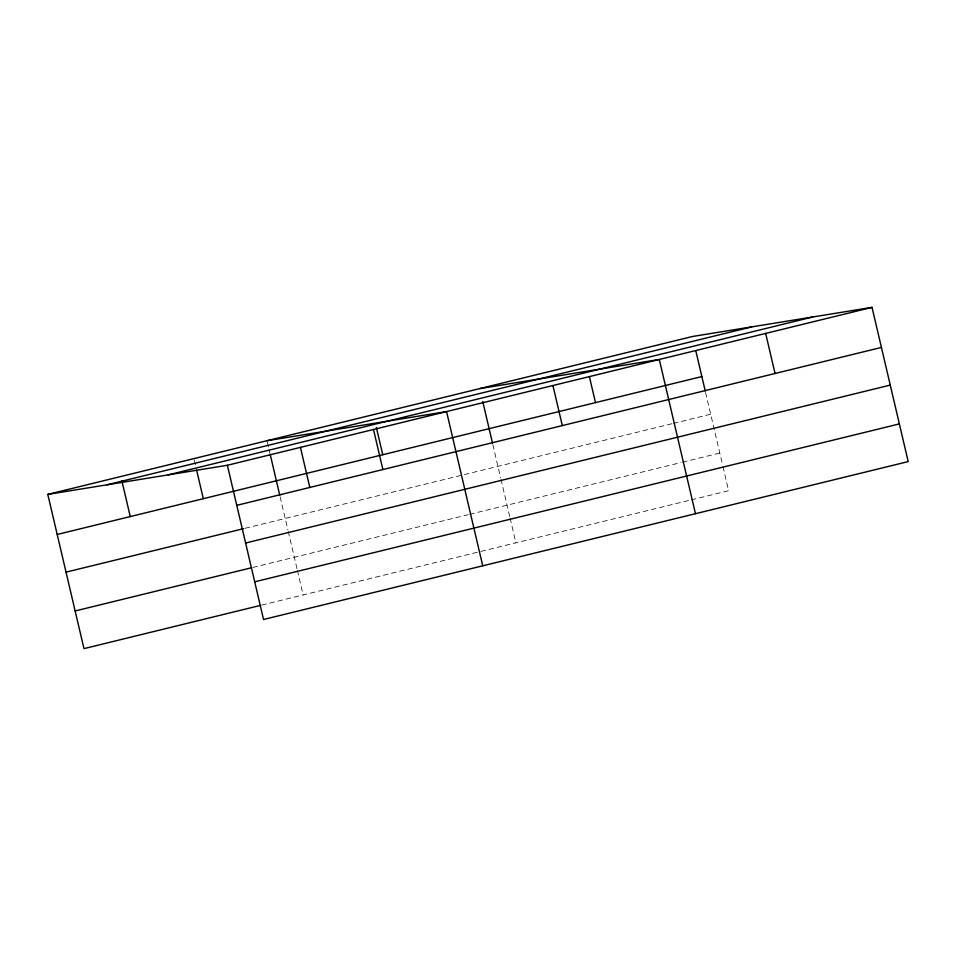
<?xml version="1.0" encoding="UTF-8"?>
<svg xmlns="http://www.w3.org/2000/svg" width="956" height="956" viewBox="0 0 956 956"><rect width="100%" height="100%" fill="white"/><g stroke="black" fill="none" stroke-linecap="round" stroke-linejoin="round"><path stroke-width="0.72" stroke-dasharray="4.78 3.58" d="M245.106 528.286L671.877 423.747M673.311 423.389L710.69 414.235M252.778 567.446L468.249 514.675M469.683 514.316L680.983 462.561M682.417 462.202L719.796 453.048M261.609 605.124L689.814 500.227M691.26 499.88L728.627 490.727L722.856 466.098M705.588 392.51L722.509 464.64M492.854 444.612L500.645 477.845M500.992 479.291L509.775 516.754M510.11 518.2L515.893 542.829M267.322 442.15L268.66 447.874M268.995 449.308L269.998 453.598M280.12 496.726L287.911 529.959M288.246 531.393L297.041 568.868M297.376 570.314L303.16 594.943M194.259 460.051L195.598 465.775"/><path stroke-width="1.43" d="M47.8 494.407L692.455 336.5L872.027 307.366L908.2 461.593L263.545 619.5L227.373 465.273L47.8 494.407L83.973 648.634L260.175 605.471M107.06 484.8L751.715 326.892M168.113 474.893L812.767 316.986M227.373 465.273L872.027 307.366M57.193 534.476L701.859 376.568M236.765 505.342L881.42 347.434M66.036 572.154L243.672 528.632M245.608 543.008L890.263 385.101M75.142 610.968L251.344 567.804M254.702 581.822L899.369 423.914M479.721 388.614L659.293 359.48L695.466 513.695M266.987 440.728L446.56 411.582L482.732 565.809M765.66 333.417L775.053 373.485M695.813 350.816L705.253 391.052M589.446 376.867L595.48 402.619M552.927 385.531L562.319 425.599M482.744 401.496L492.519 443.166M376.377 427.547L382.747 454.733M373.497 429.483L382.89 469.551M300.435 447.384L309.828 487.44M270.345 455.032L279.773 495.28M196.601 470.065L203.317 498.685M121.866 480.808L130.255 516.587"/></g></svg>
